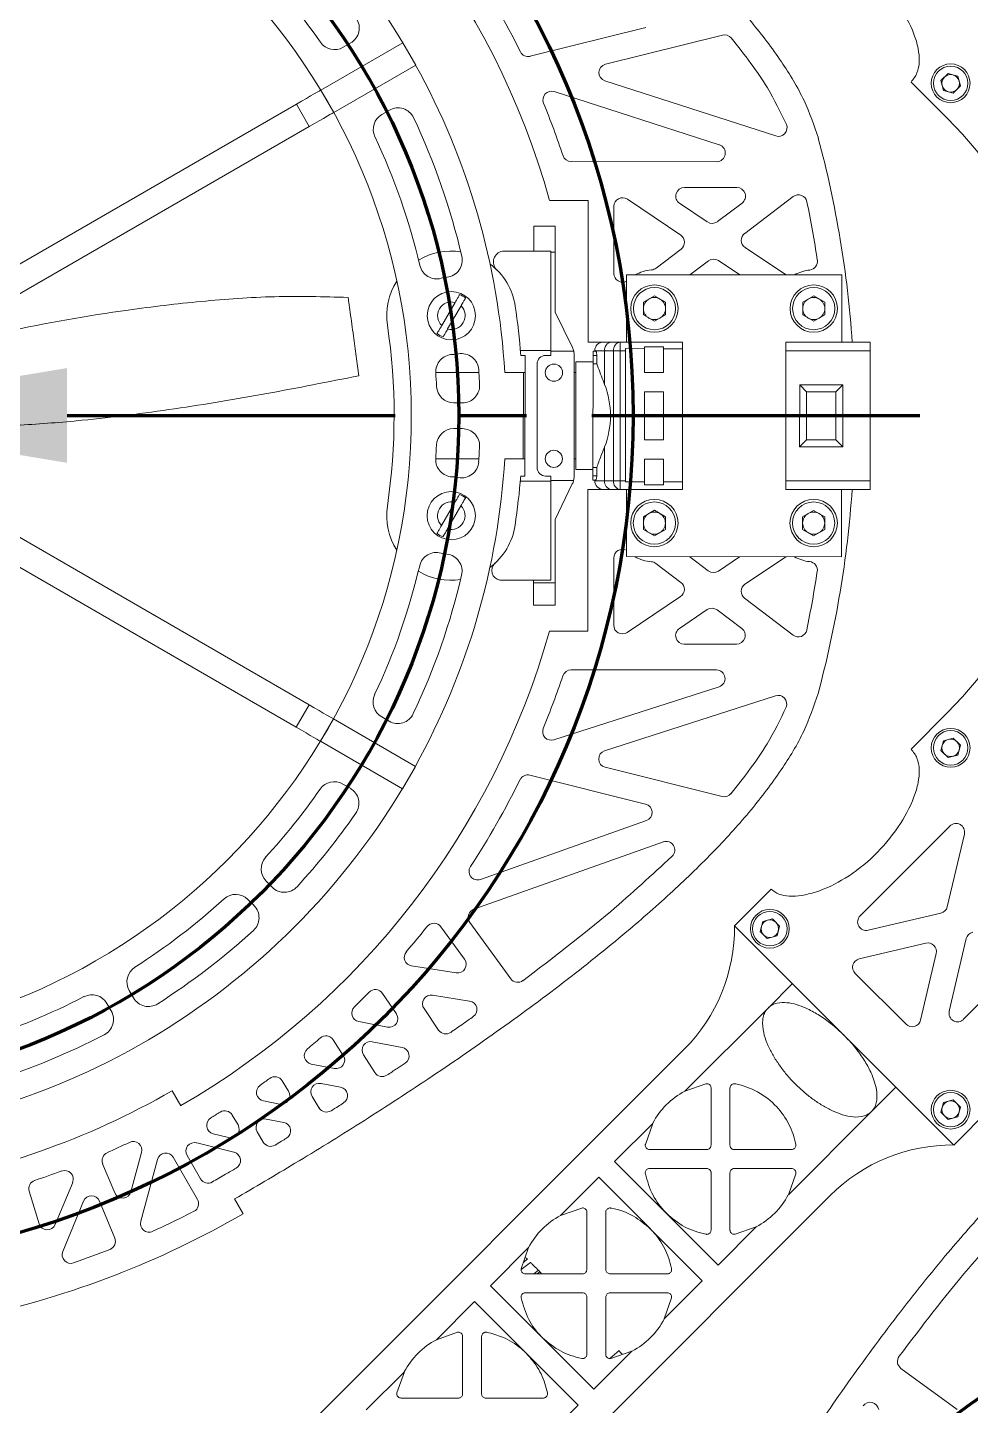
# Model space of a CAD drawing. Header units: millimetres. Extents: x 293 to 902, y 110 to 719.
# Drawn here: x 430.6 to 540.1, y 299.7 to 459.7 of the extents above; entities that cross this region are included whole.
import ezdxf

# ---------------------------------------------------------------- set-up
doc = ezdxf.new("R2010")
doc.units = ezdxf.units.MM
doc.linetypes.add('CENTERX2', pattern=[20.32, 12.7, -2.54, 2.54, -2.54])

msp = doc.modelspace()

# ---------------------------------------------------------------- linework, layer by layer
at = {"color": 7, "linetype": 'Continuous', "lineweight": 15}
for p, q in [((502.45, 459.66), (489.01, 456.32)), ((474.22, 457.9), (464.69, 452.41)), ((467.29, 457.37), (468.16, 457.87)), ((474.22, 457.9), (475.72, 455.31)), ((511.34, 458.78), (497.75, 455.4)), ((475.72, 455.31), (466.19, 449.81)), ((537.54, 454.33), (536.7, 453.5)), ((538.68, 454.03), (537.54, 454.33)), ((517.53, 447.08), (497.68, 453.48)), ((533.25, 453.33), (537.49, 449.09)), ((537.01, 452.36), (536.7, 453.5)), ((538.15, 452.05), (538.98, 452.89)), ((538.68, 454.03), (538.98, 452.89)), ((464.69, 452.41), (466.19, 449.81)), ((510.97, 446.04), (491.79, 452.22)), ((538.15, 452.05), (537.01, 452.36)), ((461.86, 450.77), (419.65, 426.43)), ((461.86, 450.77), (463.35, 448.18)), ((471.78, 449.57), (472.65, 450.08)), ((463.35, 448.18), (421.14, 423.83)), ((493.77, 444.1), (510.67, 444.09)), ((506.92, 441.09), (513.01, 441.09)), ((513.92, 435.77), (519.56, 440.04)), ((491.27, 439.6), (495.73, 439.6)), ((495.73, 423.15), (495.73, 439.6)), ((498.73, 431.11), (498.73, 438.91)), ((506.49, 435.56), (500.29, 439.74)), ((509.58, 437.09), (506.36, 439.26)), ((510.75, 437.13), (513.61, 439.29)), ((491.91, 436.6), (489.41, 436.6)), ((485.78, 433.69), (485.99, 433.7)), ((485.78, 433.69), (491.41, 433.68)), ((485.99, 433.7), (491.41, 433.7)), ((491.41, 422.18), (491.41, 433.68)), ((491.91, 433.6), (491.41, 433.6)), ((491.91, 433.6), (491.91, 426.63)), ((503.62, 431.73), (506.53, 433.94)), ((518.65, 430.98), (513.97, 434.14)), ((507.55, 430.94), (509.71, 432.58)), ((513.35, 430.94), (510.87, 432.61)), ((500.19, 430.95), (500.19, 423.15)), ((525.19, 430.94), (500.19, 430.95)), ((518.72, 430.94), (518.65, 430.98)), ((525.19, 430.94), (525.19, 423.14)), ((478.73, 425.07), (480.28, 427.75)), ((480.97, 427.35), (479.42, 424.67)), ((502.16, 427.78), (503.44, 428.52)), ((502.16, 427.78), (502.16, 426.31)), ((503.44, 428.52), (504.72, 427.78)), ((504.72, 426.3), (504.72, 427.78)), ((520.66, 427.78), (521.94, 428.51)), ((520.66, 427.78), (520.66, 426.3)), ((521.94, 428.51), (523.22, 427.78)), ((523.22, 426.3), (523.22, 427.78)), ((493.91, 422.51), (491.91, 426.63)), ((503.44, 425.57), (502.16, 426.31)), ((503.44, 425.57), (504.72, 426.3)), ((521.94, 425.56), (520.66, 426.3)), ((521.94, 425.56), (523.22, 426.3)), ((495.73, 423.15), (497.51, 423.15)), ((498.42, 423.15), (499.46, 423.15)), ((499.46, 423.15), (500.19, 423.15)), ((500.08, 414.76), (500.09, 422.39)), ((500.09, 422.39), (502.29, 422.38)), ((506.69, 423.14), (500.19, 423.15)), ((504.49, 422.61), (502.29, 422.61)), ((502.29, 422.61), (502.29, 419.63)), ((502.29, 419.63), (502.29, 422.38)), ((504.49, 422.61), (504.49, 419.63)), ((504.49, 422.38), (504.49, 419.63)), ((506.69, 422.38), (504.49, 422.38)), ((506.69, 423.14), (506.68, 406.04)), ((518.68, 406.04), (518.69, 423.14)), ((525.19, 423.14), (518.69, 423.14)), ((525.19, 423.14), (528.51, 423.13)), ((487.87, 422.18), (491.41, 422.18)), ((487.92, 421.6), (488.41, 421.6)), ((488.41, 421.6), (488.41, 419.6)), ((491.41, 421.6), (490.81, 421.6)), ((491.41, 422.18), (491.41, 421.6)), ((494.05, 422.1), (491.41, 422.1)), ((494.11, 421.64), (494.11, 416.78)), ((496.31, 420.85), (494.31, 420.85)), ((496.61, 422.09), (496.31, 422.09)), ((496.74, 421.59), (496.31, 421.59)), ((496.31, 420.62), (496.31, 421.59)), ((496.51, 422.09), (496.51, 422.15)), ((496.74, 421.59), (496.74, 420.62)), ((498.69, 422.15), (497.65, 422.15)), ((497.65, 422.15), (497.65, 418.22)), ((498.68, 407.05), (498.69, 422.15)), ((499.46, 422.15), (499.45, 407.05)), ((528.5, 407.03), (528.51, 422.13)), ((478.04, 419.6), (483.05, 419.6)), ((488.21, 419.6), (486.06, 419.6)), ((488.2, 409.6), (488.21, 419.6)), ((488.21, 419.6), (488.41, 419.6)), ((488.4, 409.6), (488.41, 419.6)), ((489.81, 420.6), (489.8, 408.6)), ((494.31, 419.6), (494.11, 419.6)), ((496.74, 420.62), (496.31, 420.62)), ((502.29, 419.63), (504.49, 419.63)), ((520.3, 410.99), (520.31, 418.19)), ((521.11, 417.39), (520.31, 418.19)), ((525.31, 418.19), (520.31, 418.19)), ((524.51, 417.39), (525.31, 418.19)), ((525.3, 410.99), (525.31, 418.19)), ((480.13, 416.1), (481.13, 416.1)), ((502.28, 414.76), (502.29, 417.39)), ((502.29, 417.39), (502.28, 411.79)), ((502.29, 417.39), (504.49, 417.39)), ((504.49, 417.39), (504.48, 414.76)), ((504.49, 417.39), (504.48, 411.79)), ((521.11, 417.39), (521.1, 411.79)), ((524.51, 417.39), (521.11, 417.39)), ((524.5, 411.79), (524.51, 417.39)), ((500.08, 414.76), (502.28, 414.76)), ((500.08, 406.93), (500.08, 414.55)), ((500.08, 414.55), (502.28, 414.55)), ((502.28, 411.79), (502.28, 414.55)), ((506.68, 414.76), (504.48, 414.76)), ((504.48, 414.55), (504.48, 411.79)), ((506.68, 414.55), (504.48, 414.55)), ((480.13, 413.1), (481.13, 413.1)), ((494.1, 412.42), (494.1, 407.56)), ((502.28, 411.79), (504.48, 411.79)), ((521.1, 411.79), (520.3, 410.99)), ((521.1, 411.79), (524.5, 411.79)), ((524.5, 411.79), (525.3, 410.99)), ((478.04, 409.6), (483.05, 409.6)), ((486.05, 409.6), (488.2, 409.6)), ((488.2, 409.6), (488.4, 409.6)), ((488.4, 409.6), (488.4, 407.6)), ((494.1, 409.6), (494.3, 409.6)), ((497.65, 410.97), (497.65, 407.05)), ((502.28, 409.56), (504.48, 409.56)), ((502.28, 406.93), (502.28, 409.56)), ((502.28, 409.56), (502.28, 406.58)), ((504.48, 409.56), (504.48, 406.93)), ((504.48, 409.56), (504.48, 406.58)), ((525.3, 410.99), (520.3, 410.99)), ((494.3, 408.35), (496.3, 408.35)), ((496.73, 408.58), (496.3, 408.58)), ((496.3, 407.61), (496.3, 408.58)), ((496.73, 408.58), (496.73, 407.61)), ((487.87, 407.02), (491.4, 407.02)), ((487.92, 407.6), (488.4, 407.6)), ((491.4, 407.6), (490.8, 407.6)), ((491.4, 407.6), (491.4, 407.02)), ((494.05, 407.1), (491.4, 407.1)), ((491.4, 407.02), (491.4, 395.51)), ((491.9, 402.57), (493.9, 406.68)), ((496.73, 407.61), (496.3, 407.61)), ((496.6, 407.11), (496.3, 407.11)), ((496.5, 407.05), (496.5, 407.11)), ((497.65, 407.05), (498.68, 407.05)), ((500.08, 406.93), (502.28, 406.93)), ((504.48, 406.58), (502.28, 406.58)), ((506.68, 406.93), (504.48, 406.93)), ((463.33, 381.04), (421.14, 405.43)), ((495.71, 389.6), (495.72, 406.05)), ((497.5, 406.05), (495.72, 406.05)), ((499.45, 406.05), (498.42, 406.05)), ((500.18, 406.05), (499.45, 406.05)), ((500.18, 398.25), (500.18, 406.05)), ((506.68, 406.04), (500.18, 406.05)), ((525.18, 406.04), (518.68, 406.04)), ((525.18, 398.24), (525.18, 406.04)), ((528.5, 406.03), (525.18, 406.04)), ((478.72, 401.86), (480.27, 404.54)), ((480.96, 404.14), (479.41, 401.46)), ((502.15, 402.88), (503.43, 403.62)), ((503.43, 403.62), (504.71, 402.88)), ((520.65, 402.88), (521.93, 403.61)), ((521.93, 403.61), (523.21, 402.88)), ((461.83, 378.45), (419.64, 402.83)), ((491.9, 402.57), (491.9, 395.22)), ((502.15, 402.88), (502.15, 401.41)), ((504.71, 401.4), (504.71, 402.88)), ((520.65, 402.88), (520.65, 401.4)), ((523.21, 401.4), (523.21, 402.88)), ((503.43, 400.67), (502.15, 401.41)), ((503.43, 400.67), (504.71, 401.4)), ((521.93, 400.66), (520.65, 401.4)), ((521.93, 400.66), (523.21, 401.4)), ((498.72, 398.09), (498.71, 390.28)), ((525.18, 398.24), (500.18, 398.25)), ((503.61, 397.46), (506.52, 395.25)), ((507.54, 398.24), (509.69, 396.61)), ((513.33, 398.24), (510.86, 396.57)), ((518.64, 398.19), (513.95, 395.04)), ((518.71, 398.24), (518.64, 398.19)), ((485.49, 395.52), (491.4, 395.51)), ((485.49, 395.52), (485.69, 395.5)), ((485.69, 395.5), (491.4, 395.5)), ((489.4, 395.5), (489.4, 395.22)), ((491.9, 395.22), (489.4, 395.22)), ((506.47, 393.62), (500.27, 389.45)), ((489.4, 392.6), (491.9, 392.6)), ((509.57, 392.09), (506.34, 389.92)), ((510.73, 392.06), (513.59, 389.89)), ((513.9, 393.41), (519.54, 389.14)), ((491.25, 389.6), (495.71, 389.6)), ((506.9, 388.09), (512.98, 388.09)), ((493.75, 385.1), (510.64, 385.09)), ((510.95, 383.14), (491.76, 376.97)), ((463.33, 381.04), (461.83, 378.45)), ((517.51, 382.1), (497.65, 375.72)), ((466.16, 379.41), (464.66, 376.81)), ((475.68, 373.9), (466.16, 379.41)), ((471.76, 379.64), (472.62, 379.14)), ((537.49, 380.15), (533.25, 375.91)), ((474.18, 371.31), (464.66, 376.81)), ((537.01, 376.88), (536.7, 375.74)), ((537.01, 376.88), (538.15, 377.19)), ((538.98, 376.35), (538.15, 377.19)), ((538.98, 376.35), (538.68, 375.21)), ((536.7, 375.74), (537.54, 374.91)), ((538.68, 375.21), (537.54, 374.91)), ((475.68, 373.9), (474.18, 371.31)), ((502.41, 369.53), (488.98, 372.88)), ((511.3, 370.4), (497.71, 373.79)), ((467.25, 371.85), (468.12, 371.35)), ((483.23, 360.77), (502.5, 367.62)), ((537.75, 366.97), (527.33, 356.56)), ((482.46, 357.31), (504.47, 365.13)), ((537.44, 357.6), (539.43, 366.04)), ((458.34, 360.57), (459.05, 359.87)), ((456.22, 358.45), (456.93, 357.75)), ((516.98, 359.64), (512.74, 355.4)), ((528.27, 354.88), (536.7, 356.86)), ((478.64, 355.28), (481.38, 351.51)), ((481.99, 355.78), (486.76, 349.24)), ((512.74, 355.4), (538.2, 329.94)), ((516.01, 355.88), (515.7, 354.74)), ((516.01, 355.88), (517.15, 356.19)), ((517.98, 355.35), (517.15, 356.19)), ((517.98, 355.35), (517.68, 354.21)), ((515.7, 354.74), (516.54, 353.91)), ((517.68, 354.21), (516.54, 353.91)), ((537.67, 345.47), (539.66, 353.9)), ((539.35, 344.54), (549.77, 354.95)), ((527.23, 351.55), (534.96, 353.37)), ((534.35, 344.44), (536.17, 352.17)), ((480.42, 349.93), (475.23, 350.74)), ((516.63, 345.85), (519.46, 348.68)), ((526.76, 349.87), (532.67, 343.96)), ((442.44, 347.89), (442.94, 347.02)), ((471.85, 347.55), (473.46, 345.18)), ((481.97, 346.66), (477.66, 347.33)), ((439.84, 346.39), (440.34, 345.52)), ((476.68, 345.78), (478.37, 343.28)), ((506.97, 336.19), (516.63, 345.85)), ((472.44, 343.63), (469.09, 344.28)), ((447.39, 281.56), (506.88, 341.06)), ((466.13, 342.16), (467.3, 340.35)), ((474.13, 341.27), (470.67, 341.94)), ((466.27, 338.83), (463.58, 339.35)), ((469.64, 340.41), (470.97, 338.35)), ((447.42, 336.24), (448.42, 334.51)), ((460.2, 337.4), (460.93, 336.21)), ((466.99, 336.65), (464.71, 337.09)), ((506.97, 336.19), (509.42, 337.06)), ((528.65, 333.83), (531.48, 336.66)), ((459.89, 334.7), (458.02, 335.06)), ((463.67, 335.58), (464.5, 334.24)), ((537.01, 334.88), (536.7, 333.74)), ((537.01, 334.88), (538.15, 335.19)), ((538.98, 334.35), (538.15, 335.19)), ((538.98, 334.35), (538.68, 333.21)), ((454.39, 333.43), (455.07, 332.29)), ((460.38, 332.57), (458.35, 332.96)), ((518.99, 324.17), (528.65, 333.83)), ((536.7, 333.74), (537.54, 332.91)), ((538.68, 333.21), (537.54, 332.91)), ((538.2, 329.94), (542.44, 334.19)), ((453.97, 330.81), (452.17, 331.26)), ((457.3, 331.47), (458.01, 330.28)), ((498.81, 328.04), (503.24, 332.46)), ((502.38, 330.01), (503.24, 332.46)), ((454.6, 329.1), (450.27, 330.2)), ((443.86, 329.09), (442.64, 324.52)), ((445.72, 328.28), (443.79, 321.09)), ((447.55, 328.52), (450.37, 323.63)), ((449.16, 328.73), (450.72, 326.02)), ((510.83, 316.01), (498.81, 328.04)), ((440.75, 324.4), (439.35, 327.76)), ((519.85, 326.62), (518.99, 324.17)), ((435.87, 325.6), (433.85, 320.72)), ((492.54, 321.77), (496.97, 326.2)), ((508.99, 314.18), (496.97, 326.2)), ((431.97, 320.81), (430.81, 324.59)), ((437.13, 323.44), (434.72, 317.6)), ((440.76, 319.14), (438.98, 323.44)), ((454.67, 323.68), (455.67, 321.95)), ((464.36, 264.59), (523.85, 324.09)), ((492.54, 321.77), (494.99, 322.63)), ((510.83, 316.01), (515.26, 320.44)), ((515.26, 320.44), (512.81, 319.58)), ((484.39, 313.61), (488.81, 318.04)), ((487.95, 315.59), (488.81, 318.04)), ((488.21, 316.31), (488.68, 316.75)), ((489.05, 316.32), (487.95, 315.5)), ((489.42, 314.99), (489.97, 315.4)), ((489.8, 314.99), (490.18, 315.28)), ((496.41, 301.59), (484.39, 313.61)), ((504.57, 309.75), (508.99, 314.18)), ((505.43, 312.2), (504.57, 309.75)), ((478.12, 307.34), (482.55, 311.77)), ((494.57, 299.75), (482.55, 311.77)), ((478.12, 307.34), (480.57, 308.21)), ((496.41, 301.59), (500.83, 306.02)), ((499.33, 306.08), (498.25, 305.15)), ((500.83, 306.02), (498.39, 305.16)), ((538.61, 299.24), (532.07, 304.01)), ((469.96, 299.19), (474.39, 303.61)), ((473.53, 301.16), (474.39, 303.61)), ((490.14, 295.32), (494.57, 299.75))]:
    msp.add_line(p, q, dxfattribs=at)
at = {"color": 8, "linetype": 'Continuous', "lineweight": 15}
for p, q in [((500.09, 422.15), (499.46, 422.15)), ((528.51, 422.13), (518.69, 422.14)), ((499.45, 407.05), (500.08, 407.05)), ((518.68, 407.04), (528.5, 407.03))]:
    msp.add_line(p, q, dxfattribs=at)
at = {"color": 20, "linetype": 'CENTERX2', "lineweight": 158, "ltscale": 3}
msp.add_line((435.22, 414.64), (759.56, 414.64), dxfattribs=at)
at = {"color": 7, "linetype": 'Continuous', "lineweight": 15, "flags": 128}
for points in [[(464.68, 452.4), (464.64, 452.38), (464.49, 452.29), (464.25, 452.15), (463.92, 451.96), (463.5, 451.72), (463.01, 451.44), (462.46, 451.12), (461.86, 450.77)], [(466.18, 449.8), (466.14, 449.78), (465.99, 449.7), (465.75, 449.56), (465.42, 449.36), (465, 449.12), (464.51, 448.84), (463.96, 448.52), (463.35, 448.18)], [(489.41, 436.6), (489.41, 436.55), (489.41, 436.2), (489.41, 435.53), (489.41, 434.63), (489.41, 433.7)], [(491.91, 436.6), (491.91, 436.55), (491.91, 436.2), (491.91, 435.53), (491.91, 434.62), (491.91, 433.6)], [(497.51, 423.15), (497.52, 423.15), (497.57, 423.15), (497.64, 423.15), (497.74, 423.15), (497.87, 423.15), (498.03, 423.15), (498.22, 423.15), (498.42, 423.15)], [(499.46, 423.15), (499.46, 423.13), (499.46, 423.07), (499.46, 422.98), (499.46, 422.85), (499.46, 422.7), (499.46, 422.53), (499.46, 422.34), (499.46, 422.15)], [(528.51, 423.13), (528.51, 423.11), (528.51, 423.06), (528.51, 422.97), (528.51, 422.84), (528.51, 422.69), (528.51, 422.52), (528.51, 422.33), (528.51, 422.13)], [(494.3, 414.6), (494.3, 416.09), (494.31, 417.5), (494.31, 418.74), (494.31, 419.74), (494.31, 420.44), (494.31, 420.8), (494.31, 420.85)], [(496.31, 421.59), (496.31, 421.68), (496.31, 421.78), (496.31, 421.86), (496.31, 421.94), (496.31, 422), (496.31, 422.05), (496.31, 422.08), (496.31, 422.09)], [(497.65, 422.15), (497.39, 422.15), (497.16, 422.15), (496.97, 422.15), (496.8, 422.15), (496.67, 422.15), (496.58, 422.15), (496.53, 422.15), (496.51, 422.15)], [(498.69, 422.15), (498.76, 422.15), (498.85, 422.15), (498.94, 422.15), (499.03, 422.15), (499.13, 422.15), (499.24, 422.15), (499.35, 422.15), (499.46, 422.15)], [(496.3, 408.58), (496.3, 409.87), (496.3, 411.34), (496.3, 412.94), (496.3, 414.6), (496.31, 416.26), (496.31, 417.86), (496.31, 419.33), (496.31, 420.62)], [(494.1, 414.6), (494.1, 415.95), (494.11, 416.78)], [(494.1, 412.42), (494.1, 413.25), (494.1, 414.6)], [(494.3, 408.35), (494.3, 408.39), (494.3, 408.75), (494.3, 409.45), (494.3, 410.45), (494.3, 411.69), (494.3, 413.1), (494.3, 414.6)], [(496.3, 407.11), (496.3, 407.12), (496.3, 407.15), (496.3, 407.19), (496.3, 407.25), (496.3, 407.33), (496.3, 407.42), (496.3, 407.51), (496.3, 407.61)], [(496.5, 407.05), (496.52, 407.05), (496.58, 407.05), (496.67, 407.05), (496.8, 407.05), (496.96, 407.05), (497.16, 407.05), (497.39, 407.05), (497.65, 407.05)], [(498.68, 407.05), (498.76, 407.05), (498.84, 407.05), (498.93, 407.05), (499.03, 407.05), (499.13, 407.05), (499.23, 407.05), (499.34, 407.05), (499.45, 407.05)], [(499.45, 407.05), (499.45, 406.85), (499.45, 406.66), (499.45, 406.49), (499.45, 406.34), (499.45, 406.21), (499.45, 406.12), (499.45, 406.06), (499.45, 406.05)], [(528.5, 407.03), (528.5, 406.84), (528.5, 406.65), (528.5, 406.48), (528.5, 406.33), (528.5, 406.2), (528.5, 406.11), (528.5, 406.05), (528.5, 406.03)], [(498.42, 406.05), (498.21, 406.05), (498.03, 406.05), (497.87, 406.05), (497.74, 406.05), (497.63, 406.05), (497.56, 406.05), (497.52, 406.05), (497.5, 406.05)], [(489.4, 395.22), (489.4, 394.15), (489.4, 393.29), (489.4, 392.75), (489.4, 392.6)], [(491.9, 395.22), (491.9, 394.15), (491.9, 393.28), (491.9, 392.74), (491.9, 392.6)], [(466.15, 379.42), (466.11, 379.44), (465.96, 379.52), (465.72, 379.66), (465.39, 379.85), (464.97, 380.09), (464.48, 380.38), (463.93, 380.7), (463.33, 381.04)], [(464.65, 376.82), (464.61, 376.84), (464.46, 376.92), (464.22, 377.07), (463.89, 377.26), (463.47, 377.5), (462.98, 377.78), (462.43, 378.1), (461.83, 378.45)], [(510.01, 336.56), (510.01, 334.46), (510.01, 332.24), (510.01, 329.92)], [(512.21, 329.92), (512.21, 332.19), (512.21, 334.42), (512.21, 336.56)], [(509.51, 329.42), (507.2, 329.42), (504.97, 329.42), (502.87, 329.42)], [(519.36, 329.42), (517.22, 329.42), (514.99, 329.42), (512.71, 329.42)], [(502.87, 327.22), (505.01, 327.22), (507.24, 327.22), (509.51, 327.22)], [(510.01, 326.72), (510.01, 324.45), (510.01, 322.22), (510.01, 320.07)], [(512.21, 320.07), (512.21, 322.17), (512.21, 324.4), (512.21, 326.72)], [(512.71, 327.22), (515.03, 327.22), (517.26, 327.22), (519.36, 327.22)], [(495.59, 322.14), (495.59, 320.04), (495.59, 317.81), (495.59, 315.49)], [(497.79, 315.49), (497.79, 317.77), (497.79, 319.99), (497.79, 322.14)], [(495.09, 314.99), (492.77, 314.99), (490.54, 314.99), (488.44, 314.99)], [(504.94, 314.99), (502.79, 314.99), (500.56, 314.99), (498.29, 314.99)], [(488.44, 312.79), (490.59, 312.79), (492.82, 312.79), (495.09, 312.79)], [(495.59, 312.29), (495.59, 310.02), (495.59, 307.79), (495.59, 305.65)], [(497.79, 305.65), (497.79, 307.75), (497.79, 309.98), (497.79, 312.29)], [(498.29, 312.79), (500.61, 312.79), (502.84, 312.79), (504.94, 312.79)], [(481.16, 307.71), (481.16, 305.61), (481.16, 303.39), (481.16, 301.07)], [(483.36, 301.07), (483.36, 303.34), (483.36, 305.57), (483.36, 307.71)], [(480.66, 300.57), (478.35, 300.57), (476.12, 300.57), (474.02, 300.57)], [(490.51, 300.57), (488.37, 300.57), (486.14, 300.57), (483.86, 300.57)]]:
    msp.add_lwpolyline(points, dxfattribs=at)
at = {"color": 4, "lineweight": 100}
for centre in [(402.2, 414.64), (597.4, 219.41)]:
    msp.add_circle(centre, 98.75, dxfattribs=at)
at = {"color": 6, "lineweight": 100}
msp.add_circle((402.2, 414.64), 78.5, dxfattribs=at)
at = {"color": 7, "linetype": 'Continuous', "lineweight": 15}
for centre, radius in [((402.2, 414.64), 73), ((537.84, 453.19), 2.25), ((537.84, 453.19), 2), ((479.85, 426.21), 2.8), ((503.44, 427.04), 2.75), ((503.44, 427.04), 2.45), ((521.94, 427.04), 2.75), ((521.94, 427.04), 2.45), ((491.76, 419.6), 1), ((491.75, 409.6), 1), ((479.84, 403), 2.8), ((503.43, 402.14), 2.75), ((521.93, 402.14), 2.75), ((503.43, 402.14), 2.45), ((521.93, 402.14), 2.45), ((537.84, 376.05), 2.25), ((537.84, 376.05), 2), ((516.84, 355.05), 2.25), ((516.84, 355.05), 2), ((537.84, 334.05), 2.25), ((537.84, 334.05), 2)]:
    msp.add_circle(centre, radius, dxfattribs=at)
for centre, radius, start, end in [((402.2, 414.64), 84, 31, 148.9536), ((402.2, 414.64), 92.5, 15.6572, 59.9768), ((402.2, 414.64), 76, 34.757, 42.405), ((402.2, 414.64), 95.5, 26.23, 33.2154), ((467.16, 459.6), 2, 299.9768, 34.6964), ((466.29, 459.1), 2, 214.757, 299.9768), ((511.58, 457.81), 1, 39.6829, 103.9772), ((488.77, 457.29), 1, 206.23, 283.9772), ((402.2, 414.64), 84, 3.3893, 28.9536), ((497.99, 454.43), 1, 103.9772, 252.1445), ((537.84, 453.19), 1.02, 135, 195), ((537.84, 453.19), 1.02, 195, 255), ((537.84, 453.19), 1.02, 75, 135), ((537.84, 453.19), 1.02, 15, 75), ((537.84, 453.19), 1.02, 315, 15), ((491.48, 451.27), 1, 72.1445, 202.3123), ((537.84, 453.19), 1.02, 255, 315), ((472.78, 447.84), 2, 119.9768, 205.1966), ((473.65, 448.34), 2, 25.2573, 119.9768), ((402.2, 414.64), 95.5, 18.4018, 22.3123), ((402.2, 414.64), 81, 13.1934, 25.2573), ((517.84, 448.03), 1, 252.1445, 22.3659), ((503.02, 414.62), 48.75, 315, 45), ((402.2, 414.64), 76, 13.2235, 25.1966), ((402.2, 414.64), 124.5, 3.9147, 14.9768), ((493.77, 445.1), 1, 198.4018, 269.9768), ((510.67, 445.09), 1, 269.9768, 72.1445), ((499.73, 438.91), 1, 56.0235, 179.9768), ((506.92, 440.09), 1, 89.9768, 236.0235), ((513.01, 440.09), 1, 307.1275, 89.9768), ((520.17, 439.24), 1, 11.7821, 127.1275), ((402.2, 414.64), 121.5, 8.5294, 11.7821), ((510.14, 437.92), 1, 236.0235, 307.1275), ((505.93, 434.73), 1, 307.1275, 56.0235), ((514.52, 434.97), 1, 127.1275, 236.0235), ((479.85, 426.21), 7.5, 81.5668, 120.5504), ((485.99, 432.45), 1.26, 99.8448, 225.4465), ((485.94, 433.69), 5.47, 359.8864, 0.0812), ((478.14, 432.48), 2, 193.2235, 285.2581), ((479.12, 432.67), 2, 276.4271, 13.1934), ((479.85, 426.21), 7.5, 8.4768, 53.1399), ((510.31, 431.78), 1, 56.0235, 127.1275), ((521.37, 432.51), 1, 275.9253, 8.5294), ((479.85, 426.21), 4.5, 96.4271, 105.2581), ((499.73, 431.1), 1, 179.9768, 297.4425), ((503.44, 427.04), 4.5, 94.4181, 119.9033), ((503.02, 432.53), 1, 274.4181, 307.1275), ((521.94, 427.04), 4.5, 95.9253, 119.7487), ((479.85, 426.21), 7.5, 147.5384, 188.4768), ((479.85, 426.21), 2.64, 51.2595, 68.6941), ((479.85, 426.21), 1.6, 74.4543, 225.4993), ((479.85, 426.21), 1.6, 254.4543, 45.4993), ((402.2, 414.64), 86, 4.6456, 8.4768), ((503.44, 427.04), 1.28, 119.9768, 179.9768), ((503.44, 427.04), 1.28, 59.9768, 119.9768), ((503.44, 427.04), 1.28, 359.9768, 59.9768), ((521.94, 427.04), 1.28, 119.9768, 179.9768), ((521.94, 427.04), 1.28, 59.9768, 119.9768), ((521.94, 427.04), 1.28, 359.9768, 59.9768), ((503.44, 427.04), 1.28, 179.9768, 239.9768), ((503.44, 427.04), 1.28, 239.9768, 299.9768), ((503.44, 427.04), 1.28, 299.9768, 359.9768), ((521.94, 427.04), 1.28, 179.9768, 239.9768), ((521.94, 427.04), 1.28, 239.9768, 299.9768), ((521.94, 427.04), 1.28, 299.9768, 359.9768), ((402.2, 414.64), 71, 351.4768, 8.4768), ((479.85, 426.21), 2.64, 231.2595, 248.6941), ((492.11, 421.64), 2, 13.2812, 25.8959), ((497.51, 422.15), 1, 89.9768, 179.9768), ((498.56, 422.25), 0.908, 98.3144, 186.3934), ((499.59, 422.25), 0.908, 98.3135, 186.3942), ((480.04, 419.71), 2, 91.6956, 183.7302), ((479.85, 426.21), 4.5, 271.6956, 280.5266), ((481.03, 419.82), 2, 3.7603, 100.5266), ((490.81, 420.6), 1, 89.9768, 179.9768), ((492.11, 421.64), 2, 359.9768, 13.2812), ((402.2, 414.64), 76, 2.5487, 3.7302), ((402.2, 414.64), 81, 2.5161, 3.7603), ((480.13, 418.1), 2, 182.5487, 269.9768), ((481.13, 418.1), 2, 269.9768, 2.5161), ((480.12, 411.1), 2, 89.9768, 177.405), ((481.13, 411.1), 2, 357.4376, 89.9768), ((402.2, 414.64), 76, 356.2235, 357.405), ((402.2, 414.64), 84, 331, 356.5644), ((480.03, 409.5), 2, 176.2235, 268.2581), ((402.2, 414.64), 81, 356.1934, 357.4376), ((481.03, 409.39), 2, 259.4271, 356.1934), ((490.8, 408.6), 1, 179.9768, 269.9768), ((479.84, 403), 4.5, 79.4271, 88.2581), ((402.2, 414.64), 86, 351.4768, 355.3081), ((492.1, 407.56), 2, 334.0577, 346.6724), ((492.1, 407.56), 2, 346.6724, 359.9768), ((497.5, 407.05), 1, 179.9768, 269.9768), ((498.55, 406.94), 0.908, 173.5602, 261.6394), ((499.58, 406.94), 0.908, 173.5598, 261.6397), ((479.84, 403), 2.64, 51.2595, 68.6941), ((402.2, 414.64), 124.5, 344.9768, 356.039), ((479.84, 403), 7.5, 171.4768, 212.4153), ((479.84, 403), 1.6, 74.4543, 225.4993), ((479.84, 403), 1.6, 254.4543, 45.4993), ((503.43, 402.14), 1.28, 119.9768, 179.9768), ((503.43, 402.14), 1.28, 59.9768, 119.9768), ((503.43, 402.14), 1.28, 359.9768, 59.9768), ((521.93, 402.14), 1.28, 119.9768, 179.9768), ((521.93, 402.14), 1.28, 59.9768, 119.9768), ((521.93, 402.14), 1.28, 359.9768, 59.9768), ((479.84, 403), 7.5, 306.8138, 351.4768), ((503.43, 402.14), 1.28, 179.9768, 239.9768), ((503.43, 402.14), 1.28, 299.9768, 359.9768), ((521.93, 402.14), 1.28, 179.9768, 239.9768), ((521.93, 402.14), 1.28, 299.9768, 359.9768), ((479.84, 403), 2.64, 231.2595, 248.6941), ((503.43, 402.14), 1.28, 239.9768, 299.9768), ((521.93, 402.14), 1.28, 239.9768, 299.9768), ((478.12, 396.73), 2, 74.6956, 166.7302), ((479.84, 403), 4.5, 254.6956, 263.5266), ((479.1, 396.54), 2, 346.7603, 83.5266), ((499.72, 398.09), 1, 62.5112, 179.9768), ((402.2, 414.64), 76, 334.757, 346.7302), ((485.69, 396.64), 1.14, 132.6493, 259.6324), ((503.43, 402.14), 4.5, 240.0504, 265.5356), ((503, 396.66), 1, 52.8262, 85.5356), ((521.93, 402.14), 4.5, 240.205, 264.0284), ((521.36, 396.67), 1, 351.4243, 84.0284), ((402.2, 414.64), 81, 334.6964, 346.7603), ((479.84, 403), 7.5, 239.4033, 278.3869), ((489.22, 395.51), 2.18, 359.7314, 0.2199), ((505.91, 394.45), 1, 303.9302, 52.8262), ((510.3, 397.4), 1, 232.8262, 303.9302), ((402.2, 414.64), 121.5, 348.1716, 351.4243), ((514.51, 394.21), 1, 123.9302, 232.8262), ((510.12, 391.26), 1, 52.8262, 123.9302), ((499.71, 390.28), 1, 179.9768, 303.9302), ((402.2, 414.64), 92.5, 299.9768, 344.2965), ((506.9, 389.09), 1, 123.9302, 269.9768), ((512.98, 389.09), 1, 269.9768, 52.8262), ((520.15, 389.93), 1, 232.8262, 348.1716), ((402.2, 414.64), 95.5, 337.6413, 341.5519), ((493.75, 384.1), 1, 89.9768, 161.5519), ((510.64, 384.09), 1, 287.8092, 89.9768), ((472.76, 381.37), 2, 154.757, 239.9768), ((517.81, 381.14), 1, 337.5878, 107.8092), ((473.62, 380.87), 2, 239.9768, 334.6964), ((491.45, 377.93), 1, 157.6413, 287.8092), ((537.84, 376.05), 1.02, 165, 225), ((537.84, 376.05), 1.02, 105, 165), ((537.84, 376.05), 1.02, 45, 105), ((537.84, 376.05), 1.02, 345, 45), ((497.96, 374.76), 1, 107.8092, 255.9764), ((537.84, 376.05), 1.02, 225, 285), ((537.84, 376.05), 1.02, 285, 345), ((488.73, 371.91), 1, 75.9764, 153.7237), ((402.2, 414.64), 84, 211, 328.9536), ((402.2, 414.64), 76, 317.5487, 325.1966), ((466.25, 370.12), 2, 59.9768, 145.1966), ((467.12, 369.61), 2, 325.2573, 59.9768), ((402.2, 414.64), 95.5, 326.7383, 333.7237), ((502.17, 368.56), 1, 289.5686, 75.9764), ((511.55, 371.37), 1, 255.9764, 320.2708), ((402.2, 414.64), 81, 317.5161, 325.2573), ((538.46, 366.27), 1, 346.7595, 135), ((504.8, 364.19), 1, 313.9188, 109.5686), ((459.76, 361.99), 2, 137.5487, 224.9768), ((482.9, 361.71), 1, 146.7383, 289.5686), ((460.46, 361.28), 2, 224.9768, 317.5161), ((402.2, 414.64), 76, 302.5487, 312.405), ((454.8, 357.04), 2, 44.9768, 132.405), ((455.51, 356.33), 2, 312.4376, 44.9768), ((482.8, 356.37), 1, 109.5686, 216.0924), ((536.47, 357.83), 1, 283.2405, 346.7595), ((402.2, 414.64), 95.5, 319.3128, 321.5982), ((477.83, 354.69), 1, 36.0924, 141.5982), ((492.74, 355.2), 20, 315, 0.573), ((516.84, 355.05), 1.02, 165, 225), ((516.84, 355.05), 1.02, 105, 165), ((516.84, 355.05), 1.02, 45, 105), ((516.84, 355.05), 1.02, 345, 45), ((528.04, 355.85), 1, 135, 283.2405), ((402.2, 414.64), 81, 302.5161, 312.4376), ((516.84, 355.05), 1.02, 225, 285), ((516.84, 355.05), 1.02, 285, 345), ((540.63, 353.67), 1, 103.2405, 166.7595), ((475.38, 351.72), 1, 139.3128, 261.2393), ((535.19, 352.4), 1, 346.7595, 103.2405), ((444.17, 348.89), 2, 122.5487, 209.9768), ((480.58, 350.92), 1, 261.2393, 36.0924), ((527.46, 350.58), 1, 103.2405, 225), ((487.56, 349.83), 1, 216.0924, 306.6323), ((402.2, 414.64), 76, 287.5487, 297.405), ((438.11, 345.39), 2, 29.9768, 117.405), ((402.2, 414.64), 95.5, 314.0353, 315.4908), ((471.02, 346.99), 1, 34.161, 135.4908), ((477.51, 346.34), 1, 81.2393, 214.161), ((438.61, 344.52), 2, 297.4376, 29.9768), ((444.67, 348.02), 2, 209.9768, 302.5161), ((469.28, 345.26), 1, 134.0353, 259.1042), ((481.82, 345.67), 1, 305.18, 81.2393), ((472.63, 344.62), 1, 259.1042, 34.161), ((533.37, 344.67), 1, 225, 346.7595), ((538.65, 345.24), 1, 166.7595, 315), ((402.2, 414.64), 81, 287.5161, 297.4376), ((402.2, 414.64), 95.5, 309.6432, 310.8272), ((465.29, 341.62), 1, 32.8295, 130.8272), ((479.2, 343.84), 1, 214.161, 304.5944), ((463.77, 340.33), 1, 129.6432, 259.1042), ((470.48, 340.96), 1, 79.1042, 212.8295), ((473.94, 340.29), 1, 303.5299, 79.1042), ((466.46, 339.81), 1, 259.1042, 32.8295), ((402.2, 414.64), 95.5, 305.473, 306.3106), ((459.35, 336.87), 1, 31.7302, 126.3106), ((471.81, 338.89), 1, 212.8295, 303.1322), ((402.2, 414.64), 90.5, 278.4768, 299.9768), ((458.21, 336.05), 1, 125.473, 259.1042), ((460.08, 335.68), 1, 259.1042, 31.7302), ((464.52, 336.11), 1, 79.1042, 211.7302), ((466.8, 335.67), 1, 302.2512, 79.1042), ((511.11, 328.32), 8.9, 117.757, 152.243), ((537.84, 334.05), 1.02, 165, 225), ((537.84, 334.05), 1.02, 105, 165), ((537.84, 334.05), 1.02, 45, 105), ((537.84, 334.05), 1.02, 345, 45), ((452.42, 332.23), 1, 121.3577, 255.7254), ((402.2, 414.64), 95.5, 301.3577, 302.1343), ((453.53, 332.92), 1, 30.7254, 122.1343), ((458.16, 331.98), 1, 79.1042, 210.7254), ((465.35, 334.77), 1, 211.7302, 302.0097), ((537.84, 334.05), 1.02, 225, 285), ((537.84, 334.05), 1.02, 285, 345), ((454.21, 331.77), 1, 255.7254, 30.7254), ((460.19, 331.59), 1, 301.1729, 79.1042), ((402.2, 414.64), 93.5, 293.7579, 295.5062), ((442.9, 329.35), 1, 344.9768, 115.5062), ((450.02, 329.23), 1, 75.7254, 209.9768), ((458.87, 330.79), 1, 210.7254, 300.963), ((538, 309.95), 20, 89.427, 135), ((440.28, 328.14), 1, 113.7579, 202.5452), ((446.68, 328.02), 1, 29.9768, 164.9768), ((454.36, 328.13), 1, 300.2485, 75.7254), ((402.2, 414.64), 93.5, 288.2311, 290.2687), ((434.94, 325.99), 1, 337.5452, 110.2687), ((431.77, 324.88), 1, 108.2311, 197.0184), ((451.59, 326.52), 1, 209.9768, 299.9768), ((438.06, 323.05), 1, 22.5452, 157.5452), ((441.67, 324.78), 1, 202.5452, 344.9768), ((449.5, 323.14), 1, 297.3336, 29.9768), ((511.11, 328.32), 8.9, 297.757, 332.243), ((402.2, 414.64), 107, 282.2096, 299.9768), ((402.2, 414.64), 104, 294.4002, 297.3336), ((496.69, 313.89), 8.9, 117.757, 152.243), ((432.92, 321.1), 1, 197.0184, 337.5452), ((444.75, 320.83), 1, 164.9768, 294.4002), ((439.84, 318.76), 1, 291.4326, 22.5452), ((435.64, 317.21), 1, 157.5452, 288.9448), ((402.2, 414.64), 104, 288.9448, 291.4326), ((496.69, 313.89), 8.9, 297.757, 332.243), ((482.26, 299.47), 8.9, 117.757, 152.243), ((597.4, 219.41), 92.5, 105.6572, 149.9768), ((532.66, 304.82), 1, 143.3214, 233.8613), ((528.5, 299.08), 1, 8.7144, 144.7737)]:
    msp.add_arc(centre, radius, start, end, dxfattribs=at)
msp.add_ellipse((491.3, 414.6), major_axis=(0, 8.5), ratio=0.826667, start_param=4.271354, end_param=5.153424, dxfattribs=at)
for points, knots in [([(454.74, 505.55), (457.09, 504.17), (461.99, 501.3), (469.48, 496.66), (477.28, 491.59), (485.16, 486.17), (492.88, 480.49), (499.72, 475.02), (505.58, 469.88), (510.42, 465.18), (514.65, 460.51), (518.14, 455.9), (520.9, 451.42), (521.97, 448.29), (522.48, 446.81)], [0, 0, 0, 0, 0.089484, 0.18707, 0.290094, 0.395921, 0.501963, 0.605703, 0.684032, 0.75837, 0.827741, 0.891359, 0.948752, 1, 1, 1, 1]), ([(516.98, 469.6), (517.28, 469.81), (517.9, 470.27), (519.17, 470.45), (520.61, 470.35), (522.85, 469.79), (525.8, 468.36), (529.07, 465.78), (531.77, 462.56), (533.4, 459.61), (534.1, 457.3), (534.25, 455.78), (534.04, 454.37), (533.51, 453.67), (533.25, 453.33)], [0, 0, 0, 0, 0.038895, 0.083363, 0.135463, 0.195196, 0.333312, 0.487853, 0.645029, 0.788137, 0.850592, 0.905755, 0.954398, 1, 1, 1, 1]), ([(512.35, 458.45), (513.13, 457.48), (514.62, 455.61), (516.88, 452.32), (518.07, 449.85), (518.76, 448.41)], [0, 0, 0, 0, 0.312304, 0.600341, 1, 1, 1, 1]), ([(480.28, 427.75), (480.33, 427.84), (480.45, 428.05), (480.63, 428.35), (480.75, 428.56), (480.79, 428.65), (480.81, 428.67)], [0, 0, 0, 0, 0.236473, 0.573302, 0.897686, 1, 1, 1, 1]), ([(410.4, 420.46), (411.25, 420.36), (412.96, 420.17), (415.43, 420.97), (417.82, 421.86), (422.06, 423.03), (430.18, 424.9), (440.37, 426.7), (450.78, 427.93), (459.32, 428.56), (465.01, 428.41), (467.86, 428.34)], [0, 0, 0, 0, 0.0436724, 0.0876132, 0.1317154, 0.1756772, 0.3136913, 0.5603168, 0.7070272, 0.853452, 1, 1, 1, 1]), ([(469.11, 419.24), (469.01, 419.98), (468.82, 421.38), (468.47, 423.92), (468.18, 426.06), (467.98, 427.52), (467.9, 428.06), (467.88, 428.25), (467.87, 428.31), (467.86, 428.34)], [0, 0, 0, 0, 0.278773, 0.533621, 0.803876, 0.919495, 0.961357, 0.979994, 1, 1, 1, 1]), ([(481.5, 428.27), (481.49, 428.25), (481.44, 428.16), (481.32, 427.95), (481.14, 427.65), (481.02, 427.43), (480.97, 427.35)], [0, 0, 0, 0, 0.102314, 0.426695, 0.763526, 1, 1, 1, 1]), ([(478.2, 424.15), (478.21, 424.17), (478.25, 424.25), (478.38, 424.46), (478.55, 424.77), (478.68, 424.98), (478.73, 425.07)], [0, 0, 0, 0, 0.102311, 0.4266959, 0.7635266, 1, 1, 1, 1]), ([(479.42, 424.67), (479.37, 424.58), (479.25, 424.37), (479.07, 424.06), (478.95, 423.85), (478.9, 423.77), (478.89, 423.75)], [0, 0, 0, 0, 0.2364724, 0.5733068, 0.8976863, 1, 1, 1, 1]), ([(496.61, 422.09), (496.62, 422.08), (496.65, 422.07), (496.69, 421.98), (496.72, 421.85), (496.74, 421.71), (496.74, 421.62), (496.74, 421.59)], [0, 0, 0, 0, 0.2213327, 0.4426211, 0.6642657, 0.8801465, 1, 1, 1, 1]), ([(469.11, 419.24), (465.56, 418.54), (458.44, 417.13), (447.72, 415.33), (438.18, 414.13), (429.8, 413.46), (424.06, 413.31), (419.79, 413.25), (416.99, 413.15), (414.16, 412.83), (412.47, 411.97), (411.63, 411.54)], [0, 0, 0, 0, 0.186679, 0.373326, 0.559892, 0.682822, 0.805943, 0.854499, 0.903131, 0.951576, 1, 1, 1, 1]), ([(496.74, 420.62), (496.97, 420), (497.25, 419.25), (497.59, 418.38), (497.65, 418.22)], [0, 0, 0, 0, 0.823577, 1, 1, 1, 1]), ([(497.65, 410.97), (497.5, 410.61), (497.15, 409.75), (496.89, 409.01), (496.73, 408.58)], [0, 0, 0, 0, 0.414444, 1, 1, 1, 1]), ([(496.73, 407.61), (496.73, 407.55), (496.73, 407.44), (496.7, 407.3), (496.67, 407.18), (496.63, 407.12), (496.61, 407.11), (496.6, 407.11)], [0, 0, 0, 0, 0.2048213, 0.4094708, 0.6189659, 0.8368137, 1, 1, 1, 1]), ([(480.27, 404.54), (480.32, 404.63), (480.44, 404.84), (480.62, 405.15), (480.74, 405.36), (480.78, 405.44), (480.8, 405.46)], [0, 0, 0, 0, 0.236475, 0.573305, 0.897687, 1, 1, 1, 1]), ([(481.49, 405.06), (481.48, 405.04), (481.43, 404.96), (481.31, 404.75), (481.13, 404.44), (481.01, 404.23), (480.96, 404.14)], [0, 0, 0, 0, 0.102314, 0.426699, 0.763527, 1, 1, 1, 1]), ([(478.19, 400.94), (478.2, 400.96), (478.25, 401.05), (478.37, 401.25), (478.54, 401.56), (478.67, 401.77), (478.72, 401.86)], [0, 0, 0, 0, 0.102314, 0.426694, 0.763526, 1, 1, 1, 1]), ([(479.41, 401.46), (479.36, 401.37), (479.24, 401.16), (479.06, 400.85), (478.94, 400.65), (478.89, 400.56), (478.88, 400.54)], [0, 0, 0, 0, 0.236475, 0.573304, 0.897689, 1, 1, 1, 1]), ([(454.67, 323.68), (457.01, 325.05), (461.92, 327.92), (469.41, 332.55), (477.22, 337.62), (485.11, 343.03), (492.83, 348.71), (499.67, 354.17), (505.53, 359.3), (510.38, 364), (514.62, 368.67), (518.11, 373.27), (520.87, 377.76), (521.94, 380.89), (522.45, 382.36)], [0, 0, 0, 0, 0.089483, 0.18707, 0.290094, 0.395921, 0.501963, 0.605703, 0.684032, 0.75837, 0.827741, 0.891359, 0.948752, 1, 1, 1, 1]), ([(512.32, 370.73), (513.09, 371.7), (514.59, 373.57), (516.85, 376.85), (518.04, 379.33), (518.74, 380.76)], [0, 0, 0, 0, 0.312304, 0.600342, 1, 1, 1, 1]), ([(516.98, 359.64), (517.28, 359.43), (517.9, 358.97), (519.17, 358.79), (520.61, 358.89), (522.85, 359.45), (525.8, 360.88), (529.07, 363.46), (531.77, 366.69), (533.4, 369.63), (534.1, 371.94), (534.25, 373.47), (534.04, 374.87), (533.51, 375.57), (533.25, 375.91)], [0, 0, 0, 0, 0.038895, 0.083363, 0.135463, 0.195196, 0.333312, 0.487853, 0.645029, 0.788137, 0.850592, 0.905755, 0.954398, 1, 1, 1, 1]), ([(488.16, 349.02), (491.61, 351.64), (497.61, 356.2), (503.14, 361.3), (505.49, 363.47)], [0, 0, 0, 0, 0.5750423, 1, 1, 1, 1]), ([(528.65, 333.83), (528.61, 333.79), (528.45, 333.64), (528.05, 333.39), (527.25, 333.16), (526.2, 333.21), (524.99, 333.52), (523.82, 334.03), (522.67, 334.69), (521.55, 335.47), (520.48, 336.36), (519.47, 337.34), (518.55, 338.39), (517.73, 339.5), (517.03, 340.64), (516.47, 341.81), (516.06, 343.08), (515.94, 344.18), (516.12, 345.06), (516.35, 345.54), (516.55, 345.77), (516.63, 345.85)], [0, 0, 0, 0, 0.008509, 0.03064, 0.065561, 0.131817, 0.196908, 0.261913, 0.3269, 0.391883, 0.456867, 0.521852, 0.586836, 0.65182, 0.716803, 0.781794, 0.846815, 0.925212, 0.957317, 0.984367, 1, 1, 1, 1]), ([(516.63, 345.85), (516.78, 345.98), (517.11, 346.25), (517.88, 346.49), (518.84, 346.51), (519.95, 346.27), (521.16, 345.81), (522.46, 345.11), (523.82, 344.16), (524.82, 343.31), (525.35, 342.79), (525.47, 342.67)], [0, 0, 0, 0, 0.052342, 0.118025, 0.236717, 0.35692, 0.476933, 0.635352, 0.793748, 0.952145, 1, 1, 1, 1]), ([(479.77, 343.02), (480.26, 343.36), (481.14, 343.97), (482.01, 344.58), (482.4, 344.85)], [0, 0, 0, 0, 0.559713, 1, 1, 1, 1]), ([(525.47, 342.67), (525.74, 342.39), (526.42, 341.69), (527.36, 340.49), (528.23, 339.12), (528.82, 337.86), (529.21, 336.6), (529.34, 335.59), (529.18, 334.68), (528.95, 334.16), (528.72, 333.91), (528.65, 333.83)], [0, 0, 0, 0, 0.110655, 0.269046, 0.427436, 0.581593, 0.687968, 0.839246, 0.905508, 0.972511, 1, 1, 1, 1]), ([(472.36, 338.05), (472.76, 338.31), (473.47, 338.78), (474.18, 339.25), (474.49, 339.46)], [0, 0, 0, 0, 0.558922, 1, 1, 1, 1]), ([(506.49, 271.94), (507.86, 274.29), (510.74, 279.19), (515.38, 286.68), (520.45, 294.49), (525.87, 302.37), (531.55, 310.09), (537.02, 316.93), (542.15, 322.78), (546.85, 327.62), (551.52, 331.86), (556.14, 335.35), (560.62, 338.1), (563.75, 339.17), (565.23, 339.68)], [0, 0, 0, 0, 0.089484, 0.18707, 0.290094, 0.395921, 0.501963, 0.605703, 0.684032, 0.75837, 0.827741, 0.891359, 0.948752, 1, 1, 1, 1]), ([(509.42, 337.06), (509.48, 337.06), (509.6, 337.07), (509.77, 337.01), (509.91, 336.89), (510, 336.73), (510.01, 336.61), (510.01, 336.56)], [0, 0, 0, 0, 0.194274, 0.387554, 0.610512, 0.848003, 1, 1, 1, 1]), ([(512.21, 336.56), (512.22, 336.62), (512.23, 336.72), (512.31, 336.87), (512.43, 336.98), (512.57, 337.05), (512.7, 337.07), (512.78, 337.06), (512.81, 337.06)], [0, 0, 0, 0, 0.176454, 0.368569, 0.544997, 0.71597, 0.892669, 1, 1, 1, 1]), ([(512.81, 337.06), (512.83, 337.05), (513.72, 336.88), (515.48, 336.24), (517.67, 334.54), (519.17, 332.37), (519.7, 330.81), (519.85, 330.02), (519.85, 330.01)], [0, 0, 0, 0, 0.006892, 0.268153, 0.530743, 0.762531, 0.996639, 1, 1, 1, 1]), ([(465.88, 333.92), (466.15, 334.09), (466.64, 334.39), (467.12, 334.69), (467.33, 334.83)], [0, 0, 0, 0, 0.5586615, 1, 1, 1, 1]), ([(459.38, 329.94), (459.63, 330.08), (460.07, 330.35), (460.51, 330.62), (460.71, 330.74)], [0, 0, 0, 0, 0.5580559, 1, 1, 1, 1]), ([(502.87, 329.42), (502.81, 329.43), (502.68, 329.44), (502.53, 329.54), (502.41, 329.68), (502.36, 329.86), (502.37, 329.97), (502.38, 330.01)], [0, 0, 0, 0, 0.200354, 0.399877, 0.624655, 0.862185, 1, 1, 1, 1]), ([(510.01, 329.92), (510.01, 329.86), (510, 329.75), (509.91, 329.6), (509.79, 329.49), (509.65, 329.43), (509.55, 329.42), (509.51, 329.42)], [0, 0, 0, 0, 0.2135447, 0.427147, 0.6397308, 0.8519322, 1, 1, 1, 1]), ([(512.71, 329.42), (512.66, 329.42), (512.55, 329.43), (512.4, 329.52), (512.28, 329.65), (512.22, 329.79), (512.22, 329.88), (512.21, 329.92)], [0, 0, 0, 0, 0.214687, 0.42938, 0.643963, 0.858479, 1, 1, 1, 1]), ([(519.85, 330.01), (519.85, 330.01), (519.86, 329.95), (519.86, 329.83), (519.8, 329.66), (519.69, 329.53), (519.56, 329.45), (519.44, 329.42), (519.38, 329.42), (519.36, 329.42)], [0, 0, 0, 0, 0.00729, 0.220838, 0.419198, 0.600034, 0.771565, 0.945382, 1, 1, 1, 1]), ([(452.09, 325.66), (452.6, 325.95), (453.53, 326.49), (454.45, 327.02), (454.86, 327.26)], [0, 0, 0, 0, 0.556762, 1, 1, 1, 1]), ([(502.38, 326.62), (502.37, 326.68), (502.36, 326.79), (502.42, 326.95), (502.52, 327.09), (502.65, 327.18), (502.77, 327.21), (502.85, 327.22), (502.87, 327.22)], [0, 0, 0, 0, 0.194945, 0.390429, 0.573293, 0.745438, 0.918168, 1, 1, 1, 1]), ([(504.82, 322.02), (504.8, 322.05), (504.19, 322.67), (503.08, 324.14), (502.62, 325.77), (502.38, 326.62)], [0, 0, 0, 0, 0.018793, 0.484681, 1, 1, 1, 1]), ([(509.51, 327.22), (509.57, 327.21), (509.68, 327.2), (509.83, 327.12), (509.95, 326.99), (510.01, 326.85), (510.01, 326.76), (510.01, 326.72)], [0, 0, 0, 0, 0.2146915, 0.429381, 0.643963, 0.8584742, 1, 1, 1, 1]), ([(512.21, 326.72), (512.22, 326.77), (512.23, 326.89), (512.32, 327.03), (512.44, 327.15), (512.58, 327.21), (512.68, 327.22), (512.71, 327.22)], [0, 0, 0, 0, 0.2135524, 0.4271546, 0.6397383, 0.8519397, 1, 1, 1, 1]), ([(519.36, 327.22), (519.42, 327.21), (519.54, 327.2), (519.7, 327.1), (519.82, 326.95), (519.87, 326.78), (519.86, 326.67), (519.85, 326.62)], [0, 0, 0, 0, 0.200352, 0.399876, 0.624655, 0.862189, 1, 1, 1, 1]), ([(494.99, 322.63), (495.05, 322.64), (495.17, 322.65), (495.34, 322.58), (495.49, 322.46), (495.58, 322.31), (495.59, 322.19), (495.59, 322.14)], [0, 0, 0, 0, 0.194274, 0.387551, 0.610509, 0.847999, 1, 1, 1, 1]), ([(497.79, 322.14), (497.79, 322.19), (497.8, 322.3), (497.88, 322.44), (498, 322.56), (498.14, 322.63), (498.28, 322.65), (498.35, 322.63), (498.39, 322.63)], [0, 0, 0, 0, 0.1764537, 0.3685685, 0.5449953, 0.7159757, 0.892674, 1, 1, 1, 1]), ([(498.39, 322.63), (498.41, 322.63), (499.3, 322.45), (500.98, 321.88), (502.34, 320.73), (502.98, 320.19)], [0, 0, 0, 0, 0.013782, 0.536235, 1, 1, 1, 1]), ([(509.42, 319.58), (508.57, 319.81), (506.89, 320.26), (505.5, 321.44), (504.82, 322.02)], [0, 0, 0, 0, 0.508039, 1, 1, 1, 1]), ([(531.86, 305.42), (534.48, 308.86), (539.04, 314.86), (544.15, 320.39), (546.32, 322.74)], [0, 0, 0, 0, 0.575042, 1, 1, 1, 1]), ([(502.98, 320.19), (503.06, 320.11), (503.72, 319.43), (504.74, 317.94), (505.27, 316.39), (505.42, 315.6), (505.43, 315.59)], [0, 0, 0, 0, 0.062327, 0.525487, 0.993284, 1, 1, 1, 1]), ([(510.01, 320.07), (510.01, 320.02), (510, 319.91), (509.92, 319.76), (509.8, 319.65), (509.66, 319.59), (509.53, 319.57), (509.45, 319.58), (509.42, 319.58)], [0, 0, 0, 0, 0.185431, 0.371324, 0.547379, 0.718358, 0.895197, 1, 1, 1, 1]), ([(512.81, 319.58), (512.75, 319.58), (512.63, 319.57), (512.46, 319.63), (512.32, 319.75), (512.23, 319.91), (512.22, 320.03), (512.21, 320.07)], [0, 0, 0, 0, 0.194274, 0.38755, 0.610509, 0.847999, 1, 1, 1, 1]), ([(488.63, 316.73), (488.64, 316.73), (488.65, 316.72), (488.58, 316.79), (488.47, 316.9), (488.43, 316.94)], [0, 0, 0, 0, 0.182885, 0.715053, 1, 1, 1, 1]), ([(488.44, 314.99), (488.38, 315), (488.26, 315.01), (488.1, 315.11), (487.99, 315.26), (487.93, 315.43), (487.95, 315.55), (487.95, 315.59)], [0, 0, 0, 0, 0.200355, 0.399879, 0.624658, 0.862195, 1, 1, 1, 1]), ([(489.96, 315.4), (489.97, 315.4), (489.97, 315.39), (489.92, 315.44), (489.83, 315.54), (489.7, 315.67), (489.54, 315.82), (489.39, 315.98), (489.24, 316.12), (489.13, 316.23), (489.06, 316.3), (489.06, 316.31), (489.05, 316.31)], [0, 0, 0, 0, 0.069659, 0.174147, 0.278161, 0.381957, 0.485889, 0.59025, 0.695144, 0.800443, 0.905853, 1, 1, 1, 1]), ([(490.12, 315.25), (490.12, 315.25), (490.12, 315.24), (490.07, 315.29), (490.02, 315.35), (489.97, 315.39), (489.97, 315.39)], [0, 0, 0, 0, 0.152773, 0.574225, 0.994043, 1, 1, 1, 1]), ([(490.28, 315.09), (490.28, 315.09), (490.29, 315.08), (490.25, 315.12), (490.19, 315.17), (490.14, 315.23), (490.13, 315.24)], [0, 0, 0, 0, 0.043565, 0.455783, 0.866051, 1, 1, 1, 1]), ([(495.59, 315.49), (495.58, 315.44), (495.57, 315.33), (495.49, 315.18), (495.36, 315.06), (495.22, 315), (495.13, 315), (495.09, 314.99)], [0, 0, 0, 0, 0.213561, 0.427145, 0.63973, 0.851932, 1, 1, 1, 1]), ([(498.29, 314.99), (498.23, 315), (498.12, 315.01), (497.97, 315.1), (497.86, 315.22), (497.8, 315.36), (497.79, 315.46), (497.79, 315.49)], [0, 0, 0, 0, 0.21469, 0.429381, 0.643962, 0.858475, 1, 1, 1, 1]), ([(505.43, 315.59), (505.43, 315.59), (505.44, 315.53), (505.44, 315.4), (505.38, 315.24), (505.27, 315.11), (505.13, 315.02), (505.02, 315), (504.95, 314.99), (504.94, 314.99)], [0, 0, 0, 0, 0.00729, 0.220838, 0.419191, 0.600035, 0.771558, 0.945382, 1, 1, 1, 1]), ([(487.95, 312.2), (487.95, 312.25), (487.94, 312.36), (487.99, 312.53), (488.09, 312.66), (488.23, 312.75), (488.35, 312.79), (488.42, 312.79), (488.44, 312.79)], [0, 0, 0, 0, 0.194957, 0.390427, 0.573291, 0.745437, 0.918168, 1, 1, 1, 1]), ([(490.4, 307.6), (490.37, 307.62), (489.76, 308.24), (488.65, 309.72), (488.19, 311.34), (487.95, 312.2)], [0, 0, 0, 0, 0.018793, 0.484681, 1, 1, 1, 1]), ([(495.09, 312.79), (495.15, 312.79), (495.26, 312.78), (495.41, 312.69), (495.52, 312.56), (495.58, 312.42), (495.59, 312.33), (495.59, 312.29)], [0, 0, 0, 0, 0.214693, 0.429381, 0.643964, 0.858473, 1, 1, 1, 1]), ([(497.79, 312.29), (497.8, 312.35), (497.81, 312.46), (497.89, 312.61), (498.02, 312.72), (498.16, 312.78), (498.25, 312.79), (498.29, 312.79)], [0, 0, 0, 0, 0.2135447, 0.427147, 0.6397308, 0.8519322, 1, 1, 1, 1]), ([(504.94, 312.79), (505, 312.79), (505.12, 312.77), (505.27, 312.67), (505.39, 312.53), (505.44, 312.36), (505.43, 312.24), (505.43, 312.2)], [0, 0, 0, 0, 0.200355, 0.399879, 0.624657, 0.862194, 1, 1, 1, 1]), ([(480.57, 308.21), (480.63, 308.21), (480.75, 308.22), (480.92, 308.16), (481.06, 308.04), (481.15, 307.88), (481.16, 307.76), (481.16, 307.71)], [0, 0, 0, 0, 0.194275, 0.387554, 0.610514, 0.848006, 1, 1, 1, 1]), ([(483.36, 307.71), (483.37, 307.77), (483.38, 307.87), (483.46, 308.02), (483.58, 308.13), (483.72, 308.2), (483.85, 308.22), (483.93, 308.21), (483.96, 308.21)], [0, 0, 0, 0, 0.176441, 0.368556, 0.545, 0.715965, 0.892664, 1, 1, 1, 1]), ([(483.96, 308.21), (484.58, 308.05), (485.98, 307.68), (487.54, 306.72), (488.36, 305.95), (488.56, 305.76)], [0, 0, 0, 0, 0.372008, 0.846604, 1, 1, 1, 1]), ([(494.99, 305.16), (494.14, 305.39), (492.47, 305.84), (491.08, 307.02), (490.4, 307.6)], [0, 0, 0, 0, 0.508039, 1, 1, 1, 1]), ([(488.56, 305.76), (488.95, 305.32), (489.88, 304.27), (490.65, 302.65), (490.92, 301.53), (491, 301.16)], [0, 0, 0, 0, 0.3237462, 0.7793787, 1, 1, 1, 1]), ([(495.59, 305.65), (495.58, 305.59), (495.58, 305.49), (495.49, 305.34), (495.38, 305.23), (495.23, 305.16), (495.1, 305.14), (495.02, 305.15), (494.99, 305.16)], [0, 0, 0, 0, 0.185431, 0.371324, 0.547379, 0.718358, 0.895197, 1, 1, 1, 1]), ([(498.39, 305.16), (498.32, 305.15), (498.21, 305.14), (498.04, 305.2), (497.89, 305.32), (497.8, 305.48), (497.79, 305.6), (497.79, 305.65)], [0, 0, 0, 0, 0.194274, 0.38755, 0.610509, 0.847999, 1, 1, 1, 1]), ([(499.74, 305.63), (499.66, 305.7), (499.5, 305.87), (499.34, 306.03), (499.32, 306.05), (499.31, 306.06)], [0, 0, 0, 0, 0.280934, 0.645316, 1, 1, 1, 1]), ([(474.02, 300.57), (473.96, 300.58), (473.84, 300.59), (473.68, 300.69), (473.56, 300.83), (473.51, 301.01), (473.52, 301.12), (473.53, 301.16)], [0, 0, 0, 0, 0.200356, 0.399877, 0.624656, 0.862194, 1, 1, 1, 1]), ([(481.16, 301.07), (481.16, 301.01), (481.15, 300.9), (481.06, 300.75), (480.94, 300.64), (480.8, 300.58), (480.7, 300.57), (480.66, 300.57)], [0, 0, 0, 0, 0.2135447, 0.427147, 0.6397308, 0.8519322, 1, 1, 1, 1]), ([(483.86, 300.57), (483.81, 300.57), (483.7, 300.58), (483.55, 300.67), (483.43, 300.8), (483.37, 300.94), (483.37, 301.03), (483.36, 301.07)], [0, 0, 0, 0, 0.21469, 0.429381, 0.643962, 0.858475, 1, 1, 1, 1]), ([(491, 301.16), (491, 301.16), (491.01, 301.1), (491.01, 300.98), (490.95, 300.81), (490.84, 300.68), (490.71, 300.6), (490.59, 300.57), (490.53, 300.57), (490.51, 300.57)], [0, 0, 0, 0, 0.007299, 0.220836, 0.419203, 0.600031, 0.771569, 0.945394, 1, 1, 1, 1])]:
    msp.add_open_spline(points, degree=3, knots=knots, dxfattribs=at)
at = {"color": 20, "lineweight": 100}
msp.add_solid([(435.22, 409.13), (435.22, 420.14), (402.2, 414.64)], dxfattribs=at)

doc.saveas('drawing.dxf')
